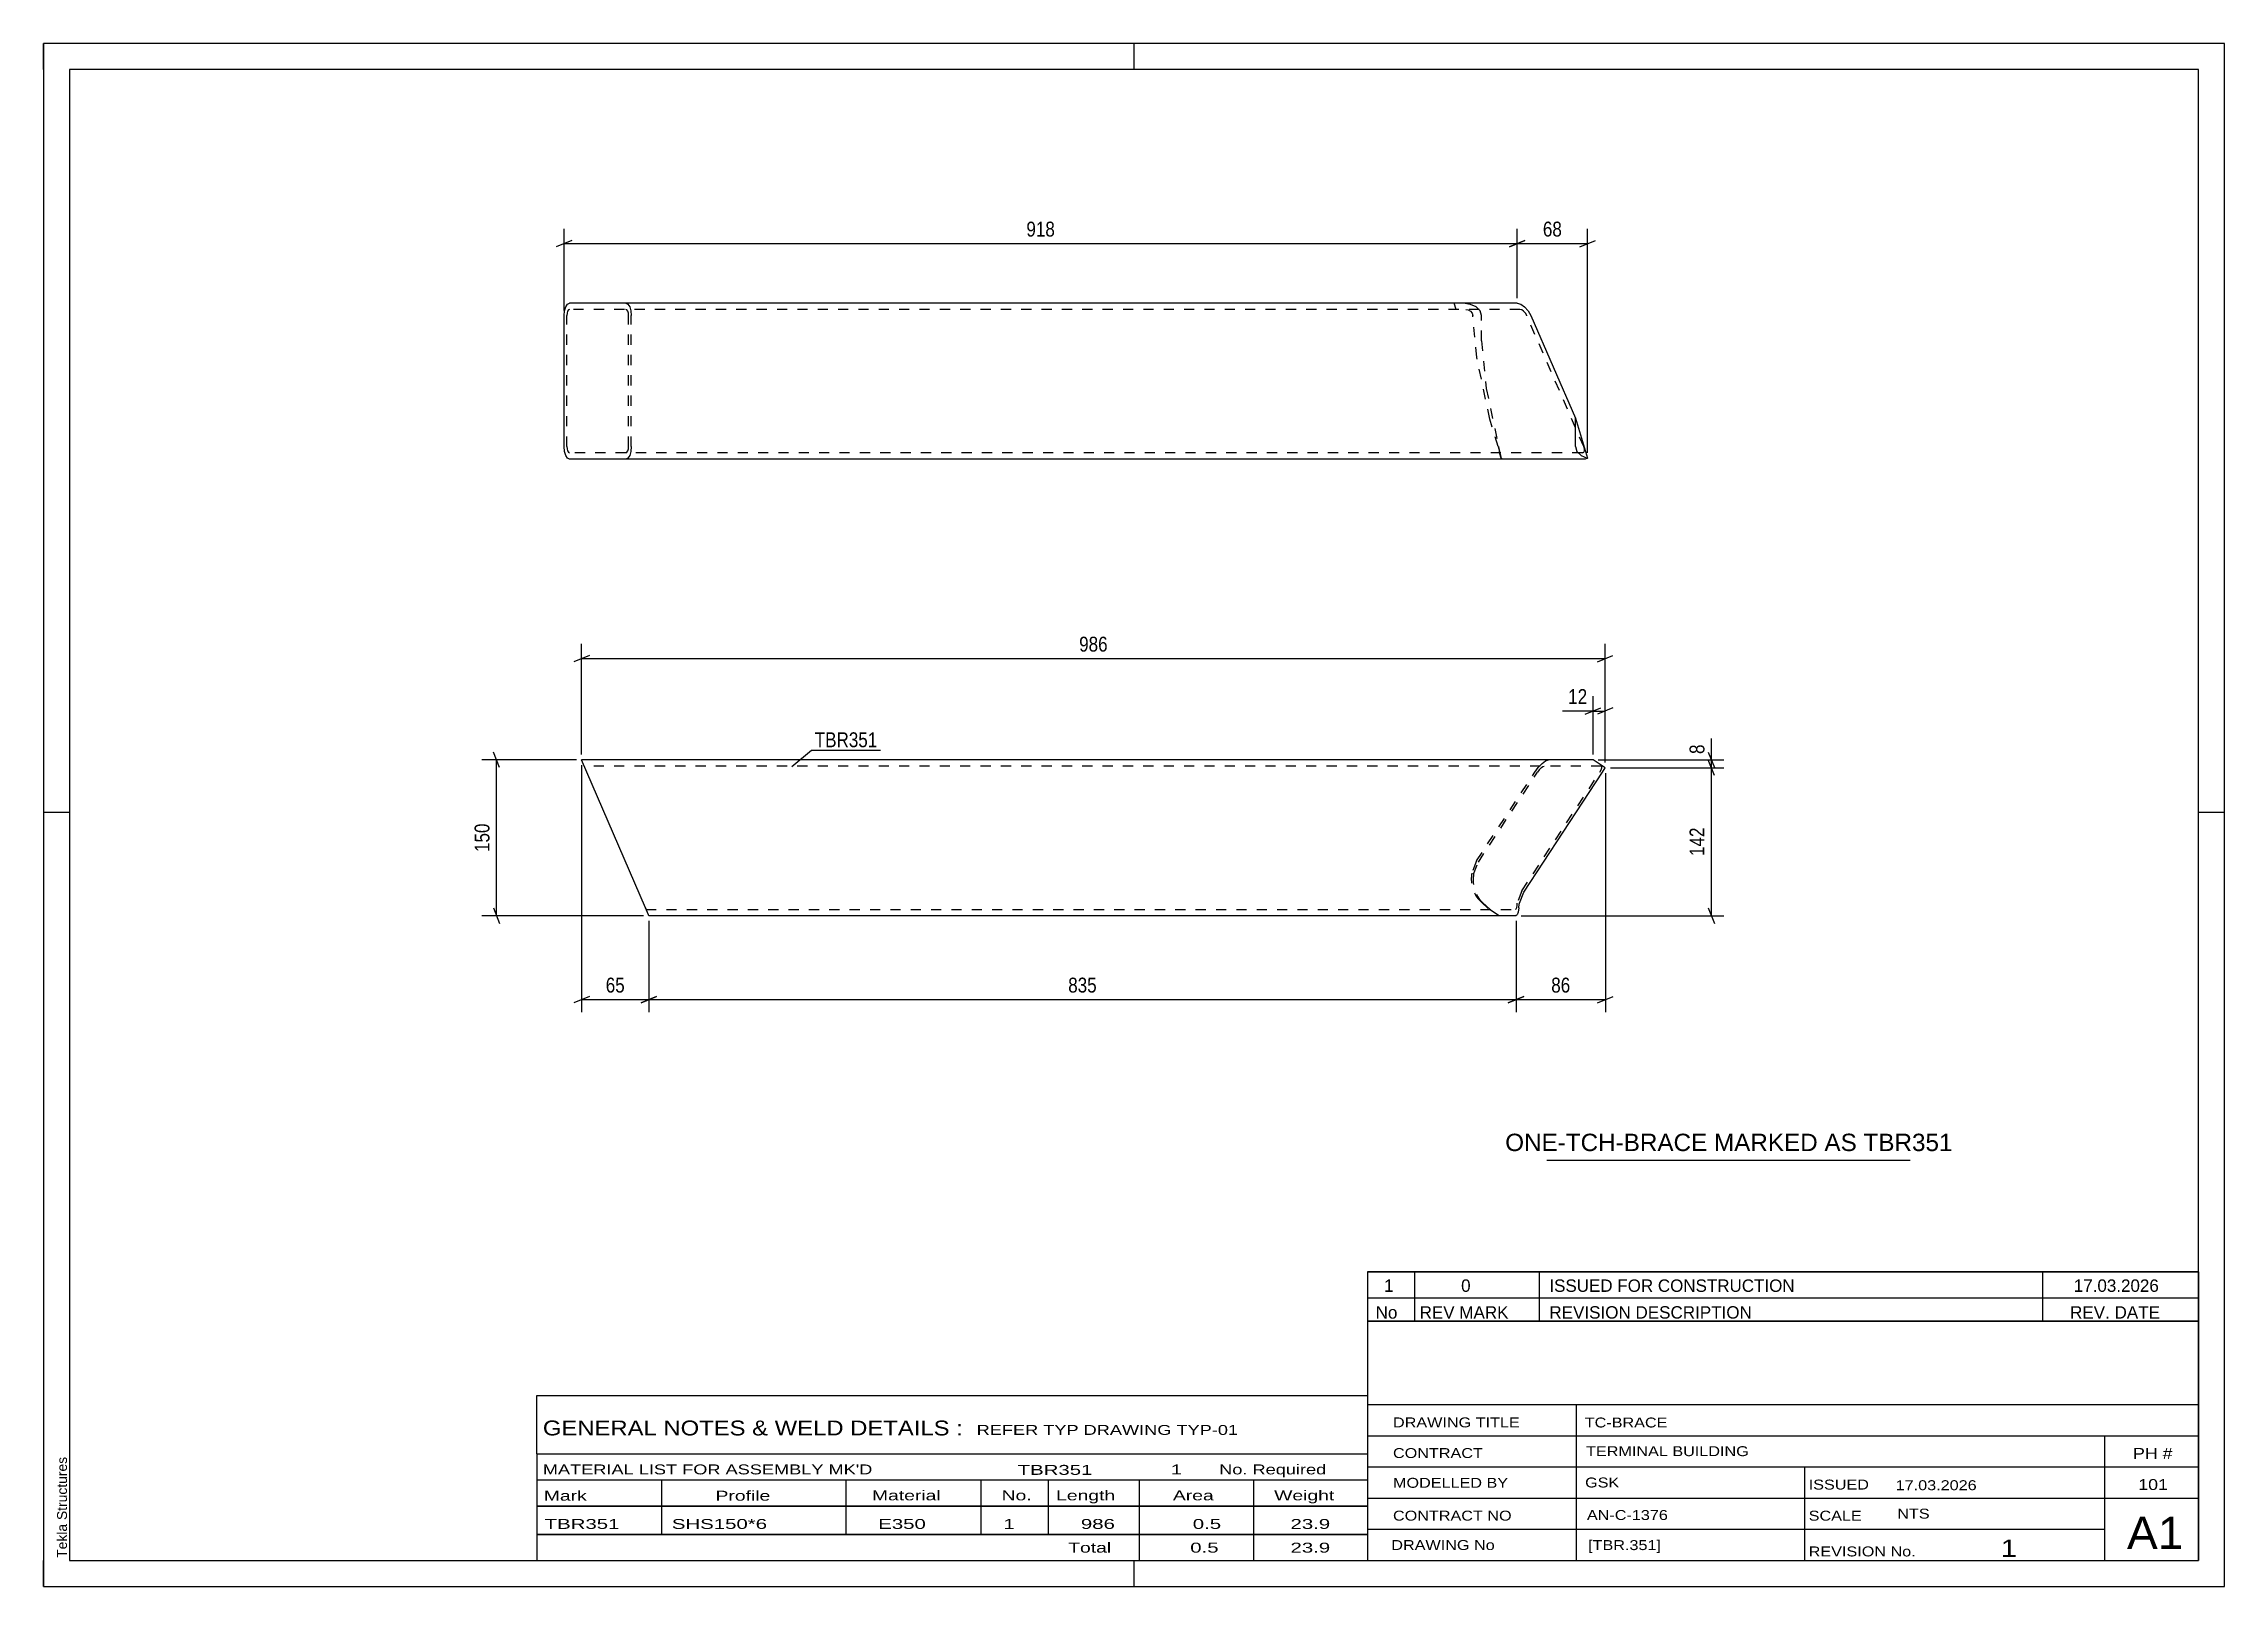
# Model space of a CAD drawing. Header units: millimetres. Extents: x 0 to 420, y 0 to 297.
import ezdxf

# ---------------------------------------------------------------- set-up
doc = ezdxf.new("R2010")
doc.units = ezdxf.units.MM
doc.linetypes.add('DXK_LINE_DOT2', pattern=[3.9198, 1.9599, -1.9599])
doc.styles.add('Arial', font='ARIAL.TTF', dxfattribs={"height": 0.2})
doc.styles.add('Arial Narrow', font='ARIALN.TTF', dxfattribs={"height": 0.2})

# ---------------------------------------------------------------- blocks, each defined once
blk = doc.blocks.new('Unknown-580742402-1161')
at = {"color": 5, "linetype": 'Continuous'}
for p, q in [((420, 297), (0, 297)), ((0, 297), (0, 0)), ((0, 292), (0, 297)), ((210, 292), (210, 297)), ((420, 0), (420, 297)), ((415, 292), (5, 292)), ((5, 292), (5, 5)), ((415, 5), (415, 292)), ((5, 149), (0, 149)), ((420, 149), (415, 149)), ((0, 0), (0, 5)), ((5, 5), (415, 5)), ((210, 0), (210, 5)), ((0, 0), (420, 0))]:
    blk.add_line(p, q, dxfattribs=at)
at = {"color": 174, "linetype": 'Continuous', "style": 'Arial'}
blk.add_text('Tekla Structures', height=1.9102, rotation=90, dxfattribs=at).set_placement((4.5, 5.5))
blk = doc.blocks.new('Part-580742402-1270 - 1252')
at = {"color": 2, "linetype": 'Continuous'}
for p, q in [((298.41, 159.12), (103.62, 159.12)), ((115.92, 130.6), (103.62, 159.12)), ((285.07, 133.66), (300.25, 156.72)), ((300.74, 157.59), (298.41, 159.12)), ((300.25, 156.72), (300.74, 157.59)), ((116.48, 129.3), (115.92, 130.6)), ((284.13, 130.6), (284.01, 129.82)), ((284.13, 130.6), (284.15, 131.33)), ((284.15, 131.33), (284.24, 131.52)), ((284.24, 131.52), (285.07, 133.66)), ((116.56, 129.12), (116.48, 129.3)), ((283.59, 129.12), (116.56, 129.12)), ((283.59, 129.12), (283.63, 129.19)), ((283.63, 129.19), (283.8, 129.3)), ((284.01, 129.82), (283.8, 129.3))]:
    blk.add_line(p, q, dxfattribs=at)
at = {"color": 7, "linetype": 'DXK_LINE_DOT2'}
for p, q in [((299.99, 157.92), (104.14, 157.92)), ((275.95, 139.66), (287.18, 156.72)), ((276.32, 139.42), (287.7, 156.72)), ((284.71, 133.9), (299.72, 156.72)), ((287.18, 156.72), (287.86, 157.64)), ((288.04, 157.18), (287.7, 156.72)), ((287.86, 157.64), (288.6, 158.42)), ((288.41, 157.57), (288.04, 157.18)), ((288.41, 157.57), (288.5, 157.64)), ((288.5, 157.64), (288.75, 157.83)), ((288.6, 158.42), (289.28, 158.94)), ((288.75, 157.83), (289.01, 157.92)), ((289.28, 158.94), (289.8, 159.12)), ((299.72, 156.72), (299.98, 157.18)), ((299.98, 157.18), (300.13, 157.57)), ((300.13, 157.83), (299.99, 157.92)), ((300.13, 157.57), (300.13, 157.83)), ((275.95, 139.66), (275.04, 137.33)), ((275.4, 137.09), (276.32, 139.42)), ((115.92, 130.6), (116.25, 129.82)), ((116.04, 130.32), (116, 130.41)), ((116.04, 130.32), (283.49, 130.32)), ((276.22, 132.41), (277.14, 131.52)), ((277.25, 131.52), (276.58, 132.17)), ((277.14, 131.52), (278.11, 130.6)), ((277.25, 131.52), (277.74, 131.06)), ((277.74, 131.06), (278.17, 130.67)), ((278.11, 130.6), (278.2, 130.52)), ((278.17, 130.67), (278.25, 130.6)), ((280.32, 129.12), (278.2, 130.52)), ((278.25, 130.6), (278.47, 130.41)), ((278.47, 130.41), (278.61, 130.32)), ((283.49, 130.32), (283.62, 130.41)), ((283.62, 130.41), (283.72, 130.67)), ((283.72, 130.67), (283.79, 131.06)), ((283.79, 131.06), (283.8, 131.52)), ((284.71, 133.9), (283.8, 131.52))]:
    blk.add_line(p, q, dxfattribs=at)
for centre in [(281.58, 136.29), (281.94, 136.05)]:
    blk.add_arc(centre, 6.62, 170.9838, 215.9056, dxfattribs=at)
blk = doc.blocks.new('Part-580742402-1308 - 1306')
at = {"color": 2, "linetype": 'Continuous'}
for p, q in [((100.24, 244.63), (100.32, 245.54)), ((100.24, 219.43), (100.24, 244.63)), ((100.32, 245.54), (100.55, 246.32)), ((100.55, 246.32), (100.88, 246.84)), ((100.88, 246.84), (101.28, 247.03)), ((283.8, 247.03), (101.28, 247.03)), ((283.8, 247.03), (284.48, 246.84)), ((284.48, 246.84), (285.22, 246.32)), ((285.22, 246.32), (285.91, 245.54)), ((285.91, 245.54), (286.43, 244.63)), ((286.43, 244.63), (295.03, 224.87)), ((295.03, 224.87), (297.36, 217.2)), ((295.03, 219.43), (295.03, 224.87)), ((100.32, 218.51), (100.24, 219.43)), ((100.55, 217.73), (100.32, 218.51)), ((295.03, 219.43), (295.31, 218.51)), ((295.31, 218.51), (296.1, 217.73)), ((100.88, 217.21), (100.55, 217.73)), ((101.28, 217.03), (100.88, 217.21)), ((296.87, 217.03), (101.28, 217.03)), ((296.1, 217.73), (297.28, 217.21)), ((297.36, 217.2), (296.87, 217.03)), ((297.28, 217.21), (297.36, 217.2))]:
    blk.add_line(p, q, dxfattribs=at)
at = {"color": 7, "linetype": 'DXK_LINE_DOT2'}
for p, q in [((100.8, 245.09), (100.76, 244.63)), ((100.76, 219.43), (100.76, 244.63)), ((100.91, 245.47), (100.8, 245.09)), ((101.08, 245.73), (100.91, 245.47)), ((101.28, 245.83), (101.08, 245.73)), ((284.32, 245.83), (101.28, 245.83)), ((112.15, 247.03), (112.54, 246.84)), ((112.34, 245.73), (112.15, 245.83)), ((112.51, 245.47), (112.34, 245.73)), ((112.63, 245.09), (112.51, 245.47)), ((112.54, 246.84), (112.88, 246.32)), ((112.66, 244.63), (112.63, 245.09)), ((112.66, 219.43), (112.66, 244.63)), ((112.88, 246.32), (113.1, 245.54)), ((113.1, 245.54), (113.18, 244.63)), ((113.18, 219.43), (113.18, 244.63)), ((272.03, 245.83), (271.66, 247.03)), ((273.76, 247.03), (274.73, 246.84)), ((273.88, 245.83), (274.36, 245.73)), ((274.36, 245.73), (274.79, 245.47)), ((274.73, 246.84), (274.82, 246.79)), ((274.79, 245.47), (275.1, 245.09)), ((275.88, 246.32), (274.82, 246.79)), ((275.1, 245.09), (275.24, 244.63)), ((276.01, 236.59), (275.24, 244.63)), ((276.67, 245.54), (275.88, 246.32)), ((276.95, 244.63), (276.67, 245.54)), ((276.95, 239.79), (276.95, 244.63)), ((284.67, 245.73), (284.32, 245.83)), ((285.04, 245.47), (284.67, 245.73)), ((285.38, 245.09), (285.04, 245.47)), ((285.64, 244.63), (285.38, 245.09)), ((296.61, 219.43), (285.64, 244.63)), ((276.95, 239.79), (277.84, 230.6)), ((278.54, 224.73), (276.01, 236.59)), ((277.84, 230.6), (280.21, 219.43)), ((280.11, 219.43), (278.54, 224.73)), ((100.76, 219.43), (100.8, 218.97)), ((100.8, 218.97), (100.91, 218.58)), ((100.91, 218.58), (101.08, 218.32)), ((112.34, 218.32), (112.51, 218.58)), ((112.51, 218.58), (112.63, 218.97)), ((112.63, 218.97), (112.66, 219.43)), ((113.1, 218.51), (112.88, 217.73)), ((113.18, 219.43), (113.1, 218.51)), ((280.11, 219.43), (280.24, 218.97)), ((280.21, 219.43), (280.26, 219.08)), ((280.24, 218.97), (280.35, 218.58)), ((280.26, 219.08), (280.42, 218.51)), ((280.35, 218.58), (280.41, 218.32)), ((280.63, 217.73), (280.42, 218.51)), ((296.75, 218.97), (296.61, 219.43)), ((296.61, 218.32), (296.75, 218.58)), ((296.75, 218.58), (296.75, 218.97)), ((101.08, 218.32), (101.28, 218.23)), ((296.35, 218.23), (101.28, 218.23)), ((112.15, 218.23), (112.34, 218.32)), ((112.54, 217.21), (112.15, 217.03)), ((112.88, 217.73), (112.54, 217.21)), ((280.41, 218.32), (280.42, 218.23)), ((280.73, 217.21), (280.42, 218.23)), ((280.76, 217.21), (280.63, 217.73)), ((280.78, 217.06), (280.73, 217.21)), ((280.76, 217.21), (280.78, 217.06)), ((280.78, 217.06), (280.86, 217.03)), ((296.35, 218.23), (296.61, 218.32))]:
    blk.add_line(p, q, dxfattribs=at)
blk = doc.blocks.new('StraightDimension-580742402-1344 - 1252')
at = {"color": 7, "linetype": 'Continuous'}
for p, q in [((320.61, 160.62), (321.81, 157.62)), ((299.41, 159.12), (323.61, 159.12)), ((301.74, 157.59), (323.61, 157.59)), ((321.81, 156.09), (320.61, 159.09)), ((321.21, 157.59), (321.21, 159.12))]:
    blk.add_line(p, q, dxfattribs=at)
at = {"color": 0}
blk.add_wipeout([(320.46, 162.67), (316.26, 162.67), (316.26, 159.65), (320.46, 159.65)], dxfattribs=at)
at = {"color": 7, "linetype": 'Continuous'}
blk.add_line((321.21, 159.12), (321.21, 163.2), dxfattribs=at)
blk.add_line((321.21, 159.12), (321.21, 163.2), dxfattribs=at)
at = {"color": 3, "style": 'Arial Narrow'}
blk.add_text('8', height=2.86, rotation=90.0002, dxfattribs=at).set_placement((319.86, 160.25))
blk = doc.blocks.new('StraightDimension-580742402-1813 - 1252')
at = {"color": 7, "linetype": 'Continuous'}
for p, q in [((300.79, 156.55), (300.79, 110.57)), ((283.59, 128.12), (283.59, 110.57)), ((285.09, 113.57), (282.09, 112.37)), ((299.29, 112.37), (302.29, 113.57)), ((283.59, 112.97), (300.79, 112.97))]:
    blk.add_line(p, q, dxfattribs=at)
at = {"color": 0}
blk.add_wipeout([(294.62, 113.72), (294.62, 117.92), (289.76, 117.92), (289.76, 113.72)], dxfattribs=at)
at = {"color": 3, "style": 'Arial Narrow'}
blk.add_text('86', height=2.863, dxfattribs=at).set_placement((290.36, 114.32))
blk = doc.blocks.new('StraightDimension-580742402-1345 - 1252')
at = {"color": 7, "linetype": 'Continuous'}
for p, q in [((301.74, 157.59), (323.61, 157.59)), ((321.81, 156.09), (320.61, 159.09)), ((321.21, 129.12), (321.21, 157.59)), ((320.61, 130.62), (321.81, 127.62)), ((284.59, 129.12), (323.61, 129.12))]:
    blk.add_line(p, q, dxfattribs=at)
at = {"color": 0}
blk.add_wipeout([(320.46, 146.7), (316.26, 146.7), (316.26, 140.01), (320.46, 140.01)], dxfattribs=at)
at = {"color": 3, "style": 'Arial Narrow'}
blk.add_text('142', height=2.863, rotation=90.0002, dxfattribs=at).set_placement((319.86, 140.61))
blk = doc.blocks.new('StraightDimension-580742402-1814 - 1252')
at = {"color": 7, "linetype": 'Continuous'}
for p, q in [((116.56, 128.12), (116.56, 110.57)), ((283.59, 128.12), (283.59, 110.57)), ((118.06, 113.57), (115.06, 112.37)), ((282.09, 112.37), (285.09, 113.57)), ((116.56, 112.97), (283.59, 112.97))]:
    blk.add_line(p, q, dxfattribs=at)
at = {"color": 0}
blk.add_wipeout([(203.41, 113.72), (203.41, 117.92), (196.73, 117.92), (196.73, 113.72)], dxfattribs=at)
at = {"color": 3, "style": 'Arial Narrow'}
blk.add_text('835', height=2.863, dxfattribs=at).set_placement((197.33, 114.32))
blk = doc.blocks.new('StraightDimension-580742402-1815 - 1252')
at = {"color": 7, "linetype": 'Continuous'}
for p, q in [((103.62, 158.12), (103.62, 110.57)), ((116.56, 128.12), (116.56, 110.57)), ((105.12, 113.57), (102.12, 112.37)), ((115.06, 112.37), (118.06, 113.57)), ((103.62, 112.97), (116.56, 112.97))]:
    blk.add_line(p, q, dxfattribs=at)
at = {"color": 0}
blk.add_wipeout([(112.52, 113.72), (112.52, 117.92), (107.66, 117.92), (107.66, 113.72)], dxfattribs=at)
at = {"color": 3, "style": 'Arial Narrow'}
blk.add_text('65', height=2.863, dxfattribs=at).set_placement((108.26, 114.32))
blk = doc.blocks.new('StraightDimension-580742402-1861 - 1252')
at = {"color": 7, "linetype": 'Continuous'}
for p, q in [((87.82, 157.62), (86.62, 160.62)), ((102.62, 159.12), (84.37, 159.12)), ((87.22, 129.12), (87.22, 159.12)), ((86.62, 130.62), (87.82, 127.62)), ((115.56, 129.12), (84.37, 129.12))]:
    blk.add_line(p, q, dxfattribs=at)
at = {"color": 0}
blk.add_wipeout([(86.47, 147.46), (82.27, 147.46), (82.27, 140.78), (86.47, 140.78)], dxfattribs=at)
at = {"color": 3, "style": 'Arial Narrow'}
blk.add_text('150', height=2.863, rotation=90.0002, dxfattribs=at).set_placement((85.87, 141.38))
blk = doc.blocks.new('StraightDimension-580742402-1875 - 1252')
at = {"color": 7, "linetype": 'Continuous'}
for p, q in [((103.62, 160.12), (103.62, 181.46)), ((300.74, 158.59), (300.74, 181.46)), ((105.12, 179.21), (102.12, 178.01)), ((103.62, 178.61), (300.74, 178.61)), ((299.24, 178.01), (302.24, 179.21))]:
    blk.add_line(p, q, dxfattribs=at)
at = {"color": 0}
blk.add_wipeout([(205.52, 179.36), (205.52, 183.56), (198.84, 183.56), (198.84, 179.36)], dxfattribs=at)
at = {"color": 3, "style": 'Arial Narrow'}
blk.add_text('986', height=2.863, dxfattribs=at).set_placement((199.44, 179.96))
blk = doc.blocks.new('StraightDimension-580742402-1889 - 1252')
at = {"color": 7, "linetype": 'Continuous'}
for p, q in [((296.91, 167.92), (299.91, 169.12)), ((298.41, 160.12), (298.41, 171.37)), ((298.41, 168.52), (300.74, 168.52)), ((302.24, 169.12), (299.24, 167.92)), ((300.74, 158.59), (300.74, 171.37))]:
    blk.add_line(p, q, dxfattribs=at)
at = {"color": 0}
blk.add_wipeout([(297.88, 169.27), (297.88, 173.47), (293.02, 173.47), (293.02, 169.27)], dxfattribs=at)
at = {"color": 7, "linetype": 'Continuous'}
blk.add_line((298.41, 168.52), (292.5, 168.52), dxfattribs=at)
blk.add_line((298.41, 168.52), (292.5, 168.52), dxfattribs=at)
at = {"color": 3, "style": 'Arial Narrow'}
blk.add_text('12', height=2.863, dxfattribs=at).set_placement((293.62, 169.87))
blk = doc.blocks.new('StraightDimension-580742402-1904 - 1306')
at = {"color": 7, "linetype": 'Continuous'}
for p, q in [((100.24, 245.63), (100.24, 261.36)), ((283.8, 248.03), (283.8, 261.36)), ((101.74, 259.11), (98.74, 257.91)), ((100.24, 258.51), (283.8, 258.51)), ((282.3, 257.91), (285.3, 259.11))]:
    blk.add_line(p, q, dxfattribs=at)
at = {"color": 0}
blk.add_wipeout([(195.37, 259.26), (195.37, 263.46), (188.68, 263.46), (188.68, 259.26)], dxfattribs=at)
at = {"color": 3, "style": 'Arial Narrow'}
blk.add_text('918', height=2.863, dxfattribs=at).set_placement((189.28, 259.86))
blk = doc.blocks.new('StraightDimension-580742402-1903 - 1306')
at = {"color": 7, "linetype": 'Continuous'}
for p, q in [((283.8, 248.03), (283.8, 261.36)), ((297.36, 218.2), (297.36, 261.36)), ((285.3, 259.11), (282.3, 257.91)), ((283.8, 258.51), (297.36, 258.51)), ((295.86, 257.91), (298.86, 259.11))]:
    blk.add_line(p, q, dxfattribs=at)
at = {"color": 0}
blk.add_wipeout([(293.01, 259.26), (293.01, 263.46), (288.15, 263.46), (288.15, 259.26)], dxfattribs=at)
at = {"color": 3, "style": 'Arial Narrow'}
blk.add_text('68', height=2.863, dxfattribs=at).set_placement((288.75, 259.86))
blk = doc.blocks.new('Unknown-580742402-2070')
at = {"color": 7, "linetype": 'Continuous'}
for p, q in [((255, 51.05), (255, 5)), ((255, 51.05), (415, 51.05)), ((415, 51), (415, 5)), ((255, 35), (415, 35)), ((295.14, 35), (295.14, 5)), ((255, 29), (415, 29)), ((397, 5.05), (397, 29.05)), ((255, 23), (415, 23)), ((339.14, 23), (339.14, 5)), ((255, 17), (415, 17)), ((255, 11), (397, 11)), ((255, 5), (415, 5))]:
    blk.add_line(p, q, dxfattribs=at)
at = {"color": 7, "style": 'Arial Narrow'}
for s, height, width, p in [('DRAWING TITLE', 1.9089, 1.425378, (259.88, 30.61)), ('TC-BRACE', 1.909, 1.425378, (296.81, 30.59)), ('CONTRACT', 1.909, 1.425378, (259.88, 24.71)), ('TERMINAL BUILDING', 1.9089, 1.425378, (297.06, 25.07)), ('MODELLED BY', 1.9089, 1.425378, (259.88, 18.98)), ('GSK', 1.909, 1.425378, (296.88, 19.04)), ('ISSUED', 1.909, 1.425378, (339.94, 18.64)), ('17.03.2026', 1.909, 1.425378, (356.69, 18.52)), ('CONTRACT NO', 1.9089, 1.425378, (259.88, 12.66)), ('AN-C-1376', 1.909, 1.425378, (297.23, 12.78)), ('SCALE', 1.909, 1.425378, (339.94, 12.65)), ('A1', 6.204, 1.25, (401.24, 7.2)), ('DRAWING No', 1.909, 1.425378, (259.56, 7)), ('[TBR.351]', 1.909, 1.425378, (297.46, 6.99)), ('1', 3.34, 1.5, (376.91, 5.68)), ('REVISION No.', 1.9089, 1.425378, (339.94, 5.77))]:
    blk.add_text(s, height=height, dxfattribs=dict(at, width=width)).set_placement(p)
at = {"color": 7, "linetype": 'Continuous', "style": 'Arial Narrow'}
for s, height, width, p in [('PH #', 2.1, 1.42538, (402.4, 24.55)), ('101', 2.1, 1.42538, (403.41, 18.55)), ('NTS', 1.909, 1.425378, (357, 13.05))]:
    blk.add_text(s, height=height, dxfattribs=dict(at, width=width)).set_placement(p)
blk = doc.blocks.new('Unknown-580742402-2071')
at = {"color": 7, "linetype": 'Continuous'}
for p, q in [((255, 60.55), (415, 60.55)), ((415, 60.55), (255, 60.55)), ((255, 60.55), (255, 55.55)), ((264, 60.55), (264, 55.55)), ((288, 60.55), (288, 55.55)), ((385, 60.55), (385, 55.55)), ((415, 60.55), (415, 55.55)), ((255, 55.55), (415, 55.55)), ((255, 55.55), (255, 51.05)), ((255, 55.55), (415, 55.55)), ((264, 55.55), (264, 51.05)), ((288, 55.55), (288, 51.05)), ((385, 55.55), (385, 51.05)), ((415, 55.55), (415, 51.05)), ((415, 51.05), (255, 51.05))]:
    blk.add_line(p, q, dxfattribs=at)
at = {"color": 7, "linetype": 'Continuous', "style": 'Arial Narrow'}
for s, height, width, p in [('1', 2.39, 1.196471, (258.16, 56.7)), ('0', 2.39, 1.196471, (273, 56.7)), ('ISSUED FOR CONSTRUCTION', 2.3861, 1.196471, (290, 56.7)), ('17.03.2026', 2.386, 1.196471, (391, 56.7)), ('No', 2.386, 1.2, (256.54, 51.55)), ('REV MARK', 2.386, 1.2, (265, 51.55)), ('REVISION DESCRIPTION', 2.3861, 1.2, (290, 51.55)), ('REV. DATE', 2.386, 1.2, (390.28, 51.55))]:
    blk.add_text(s, height=height, dxfattribs=dict(at, width=width)).set_placement(p)
blk = doc.blocks.new('Unknown-580742402-2072')
at = {"color": 7, "linetype": 'Continuous'}
for p, q in [((95, 36.75), (255, 36.75)), ((95, 25.5), (95, 36.75)), ((255, 36.75), (255, 25.5)), ((95, 25.5), (255, 25.5)), ((95, 25.5), (95, 20.5)), ((255, 25.5), (255, 20.5)), ((95, 20.5), (255, 20.5)), ((95, 20.5), (95, 15.5)), ((119, 20.5), (119, 15.5)), ((154.5, 20.5), (154.5, 15.5)), ((180.5, 20.5), (180.5, 15.5)), ((193.5, 20.5), (193.5, 15.5)), ((211, 20.5), (211, 15.5)), ((233, 20.5), (233, 15.5)), ((255, 20.5), (255, 15.5)), ((95, 15.5), (255, 15.5)), ((95, 15.45), (95, 10.05)), ((95, 15.45), (255, 15.45)), ((119, 15.5), (119, 10)), ((154.5, 15.5), (154.5, 10)), ((180.5, 15.5), (180.5, 10)), ((193.5, 15.5), (193.5, 10)), ((211, 15.5), (211, 10)), ((233, 15.5), (233, 10)), ((255, 15.45), (255, 10.05)), ((95, 10.05), (255, 10.05)), ((95, 10), (255, 10)), ((95, 10), (95, 5)), ((211, 10), (211, 5)), ((233, 10), (233, 5)), ((255, 10), (255, 5)), ((95, 5), (255, 5))]:
    blk.add_line(p, q, dxfattribs=at)
at = {"color": 7, "style": 'Arial Narrow'}
for s, height, width, p in [('GENERAL NOTES & WELD DETAILS :', 2.8633, 1.4, (96.15, 29.06)), ('REFER TYP DRAWING TYP-01', 1.9089, 1.6, (179.7, 29.16)), ("MATERIAL LIST FOR ASSEMBLY MK'D", 1.9089, 1.6, (96.15, 21.56)), ('TBR351', 1.909, 1.794707, (187.59, 21.47)), ('1', 1.91, 1.794707, (217.08, 21.56)), ('No. Required', 1.9089, 1.6, (226.41, 21.56)), ('Mark', 1.909, 1.7, (96.34, 16.5)), ('Profile', 1.909, 1.7, (129.41, 16.5)), ('Material', 1.909, 1.7, (159.54, 16.56)), ('No.', 1.909, 1.7, (184.5, 16.56)), ('Length', 1.909, 1.7, (195, 16.56)), ('Area', 1.909, 1.7, (217.5, 16.56)), ('Weight', 1.909, 1.7, (237, 16.56))]:
    blk.add_text(s, height=height, dxfattribs=dict(at, width=width)).set_placement(p)
at = {"color": 7, "linetype": 'Continuous', "style": 'Arial Narrow'}
for s, height, width, p in [('TBR351', 1.909, 1.794707, (96.5, 11.06)), ('SHS150*6', 1.909, 1.794707, (121, 11.06)), ('E350', 1.909, 1.794707, (160.74, 11.06)), ('1', 1.91, 1.794707, (184.86, 11.06)), ('986', 1.909, 1.794707, (199.77, 11.06)), ('0.5', 1.909, 1.794707, (221.32, 11.06)), ('23.9', 1.909, 1.794707, (240.14, 11.06)), ('Total', 1.909, 1.7, (197.33, 6.5)), ('0.5', 1.909, 1.794707, (220.83, 6.5)), ('23.9', 1.909, 1.794707, (240.14, 6.5))]:
    blk.add_text(s, height=height, dxfattribs=dict(at, width=width)).set_placement(p)
blk = doc.blocks.new('Unknown-580742402-2073')
at = {"color": 7, "linetype": 'Continuous'}
blk.add_line((289.5, 82.05), (359.5, 82.05), dxfattribs=at)
at = {"color": 7, "style": 'Arial'}
blk.add_text('ONE-TCH-BRACE MARKED AS TBR351', height=3.3428, dxfattribs=at).set_placement((281.49, 83.8))
blk = doc.blocks.new('Mark-580742402-1265 - 1252')
at = {"color": 0}
blk.add_wipeout([(160.58, 161.55), (160.58, 164.55), (148.52, 164.55), (148.52, 161.55)], dxfattribs=at)
blk.add_wipeout([(160.58, 161.55), (160.58, 164.55), (148.52, 164.55), (148.52, 161.55)], dxfattribs=at)
at = {"color": 30, "linetype": 'Continuous'}
for p, q in [((144.13, 157.81), (147.92, 160.95)), ((147.92, 160.95), (161.18, 160.95))]:
    blk.add_line(p, q, dxfattribs=at)
at = {"color": 3, "style": 'Arial Narrow'}
blk.add_text('TBR351', height=2.863, dxfattribs=at).set_placement((148.52, 161.55))

msp = doc.modelspace()

# ---------------------------------------------------------------- block references
for name in ['Unknown-580742402-1161', 'Part-580742402-1308 - 1306', 'Part-580742402-1270 - 1252', 'Unknown-580742402-2073', 'Unknown-580742402-2071', 'Unknown-580742402-2070', 'Unknown-580742402-2072']:
    msp.add_blockref(name, (0, 0))

# ---------------------------------------------------------------- next in the draw order: block references
for name in ['StraightDimension-580742402-1904 - 1306', 'StraightDimension-580742402-1344 - 1252']:
    msp.add_blockref(name, (0, 0))

# ---------------------------------------------------------------- next in the draw order: block references
for name in ['StraightDimension-580742402-1903 - 1306', 'StraightDimension-580742402-1813 - 1252']:
    msp.add_blockref(name, (0, 0))

# ---------------------------------------------------------------- next in the draw order: block references
msp.add_blockref('StraightDimension-580742402-1345 - 1252', (0, 0))

# ---------------------------------------------------------------- next in the draw order: block references
msp.add_blockref('StraightDimension-580742402-1814 - 1252', (0, 0))

# ---------------------------------------------------------------- next in the draw order: block references
msp.add_blockref('StraightDimension-580742402-1815 - 1252', (0, 0))

# ---------------------------------------------------------------- next in the draw order: block references
msp.add_blockref('StraightDimension-580742402-1861 - 1252', (0, 0))

# ---------------------------------------------------------------- next in the draw order: block references
msp.add_blockref('StraightDimension-580742402-1875 - 1252', (0, 0))

# ---------------------------------------------------------------- next in the draw order: block references
for name in ['StraightDimension-580742402-1889 - 1252', 'Mark-580742402-1265 - 1252']:
    msp.add_blockref(name, (0, 0))

doc.saveas('drawing.dxf')
